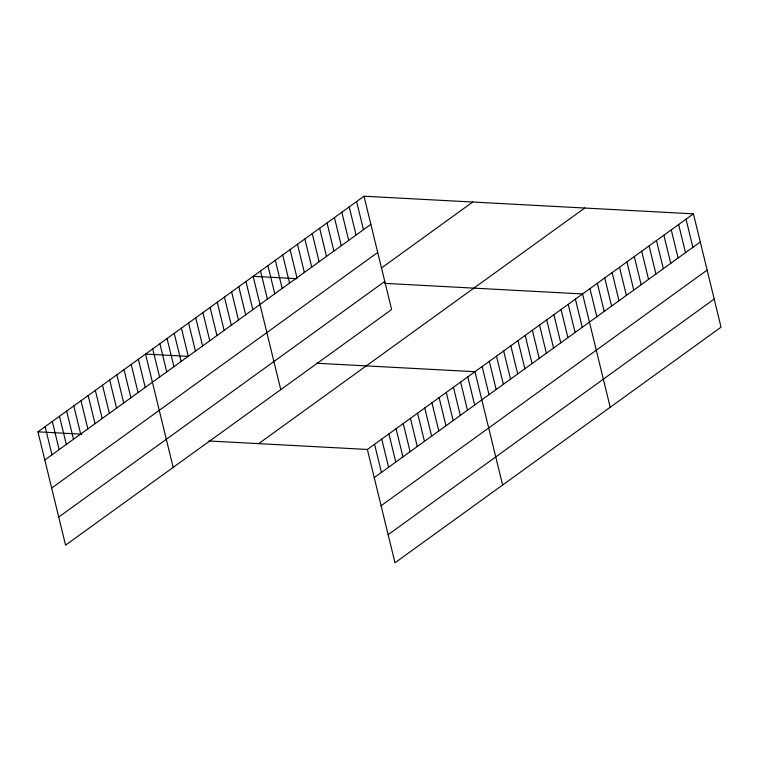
<?xml version="1.0" encoding="UTF-8"?>
<svg xmlns="http://www.w3.org/2000/svg" width="759" height="759" viewBox="0 0 759 759"><rect width="100%" height="100%" fill="white"/><g stroke="black" fill="none" stroke-linecap="round" stroke-linejoin="round"><path stroke-width="1.14" d="M363.997 196.211L391.625 309.539L65.578 545.152L37.95 431.833L363.997 196.211L693.422 213.848L721.05 327.167L395.003 562.789L367.375 449.461L693.422 213.848M44.809 459.982L370.857 224.36M51.659 488.084L377.707 252.472M381.255 268.126L472.705 202.036M58.728 517.05L384.766 281.428M258.667 443.645L584.715 208.023M374.244 477.61L700.282 241.988M381.094 505.722L707.141 270.1M388.153 534.678L714.2 299.055M297.063 278.676L253.136 276.323L280.764 389.642M384.481 283.354L582.57 293.951L610.198 407.279M188.374 356.369L145.548 354.073L173.166 467.402M316.484 363.229L474.973 371.711L502.6 485.029M37.95 431.833L81.877 434.186M208.886 440.979L367.375 449.461M686.032 219.19L692.891 247.33M678.641 224.531L685.51 252.671M671.25 229.863L678.119 258.013M663.859 235.205L670.728 263.354M656.469 240.546L663.338 268.695M649.087 245.888L655.947 274.037M641.697 251.229L648.556 279.378M634.306 256.57L641.165 284.72M626.915 261.912L633.774 290.061M619.524 267.253L626.384 295.403M612.134 272.595L618.993 300.735M604.743 277.936L611.602 306.076M597.352 283.278L604.211 311.418M589.961 288.619L596.821 316.759M575.398 299.141L582.257 327.29M568.225 304.321L575.085 332.47M561.053 309.511L567.912 337.651M553.88 314.691L560.74 342.84M546.708 319.871L553.567 348.02M539.535 325.061L546.395 353.201M532.363 330.241L539.222 358.39M525.181 335.421L532.05 363.57M518.008 340.611L524.877 368.751M510.835 345.791L517.704 373.94M503.663 350.971L510.532 379.12M496.49 356.161L503.359 384.301M489.318 361.341L496.177 389.49M482.145 366.521L489.005 394.671M467.8 376.891L474.66 405.04M460.628 382.081L467.487 410.221M453.455 387.261L460.315 415.41M446.283 392.441L453.142 420.59M439.11 397.631L445.969 425.771M431.937 402.811L438.797 430.96M424.765 407.991L431.624 436.14M417.592 413.181L424.452 441.321M410.42 418.361L417.279 446.51M356.607 201.552L363.466 229.702M403.247 423.541L410.107 451.69M349.216 206.894L356.075 235.043M396.075 428.731L402.934 456.88M341.825 212.235L348.685 240.385M388.902 433.911L395.762 462.06M334.434 217.577L341.294 245.726M381.73 439.1L388.589 467.24M327.044 222.918L333.903 251.068M374.548 444.281L381.416 472.43M319.653 228.26L326.512 256.4M312.262 233.601L319.122 261.741M304.871 238.943L311.731 267.083M297.481 244.284L304.34 272.424M290.09 249.616L296.949 277.766M282.699 254.958L289.558 283.107M275.308 260.299L282.177 288.448M267.918 265.641L274.786 293.79M260.527 270.982L267.396 299.131M245.963 281.504L252.832 309.653M238.791 286.693L245.66 314.833M231.618 291.873L238.478 320.023M224.446 297.054L231.305 325.203M217.273 302.243L224.133 330.393M210.101 307.423L216.96 335.573M202.928 312.613L209.788 340.753M195.756 317.793L202.615 345.943M188.583 322.973L195.442 351.123M181.41 328.163L188.27 356.303M174.238 333.343L181.097 361.493M167.065 338.523L173.925 366.673M159.893 343.713L166.752 371.853M152.72 348.893L159.58 377.043M138.375 359.263L145.235 387.413M131.203 364.443L138.062 392.593M124.03 369.633L130.89 397.773M116.858 374.813L123.717 402.963M109.675 379.993L116.544 408.143M102.503 385.183L109.372 413.323M95.33 390.363L102.199 418.513M88.158 395.543L95.027 423.693M80.985 400.733L87.845 428.873M73.813 405.913L80.672 434.063M66.64 411.093L73.5 439.243M59.468 416.283L66.327 444.423M52.295 421.463L59.155 449.613M45.123 426.643L51.982 454.793"/></g></svg>
